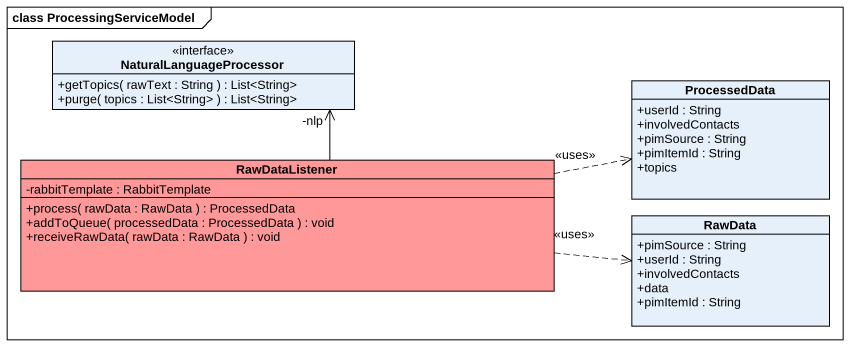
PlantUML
@startuml
mainframe class ProcessingServiceModel
hide circle
hide empty members
skinparam classAttributeIconSize 0
interface NaturalLanguageProcessor {
  +getTopics( rawText : String ) : List<String>
  +purge( topics : List<String> ) : List<String>
}
class ProcessedData {
  +userId : String
  +involvedContacts
  +pimSource : String
  +pimItemId : String
  +topics
}
class RawDataListener #FF9999 {
  -rabbitTemplate : RabbitTemplate
  +process( rawData : RawData ) : ProcessedData
  +addToQueue( processedData : ProcessedData ) : void
  +receiveRawData( rawData : RawData ) : void
}
class RawData {
  +pimSource : String
  +userId : String
  +involvedContacts
  +data
  +pimItemId : String
}
RawDataListener -up-> "-nlp" NaturalLanguageProcessor
RawDataListener .right.> ProcessedData : <<uses>>
RawDataListener .right.> RawData : <<uses>>
@enduml
